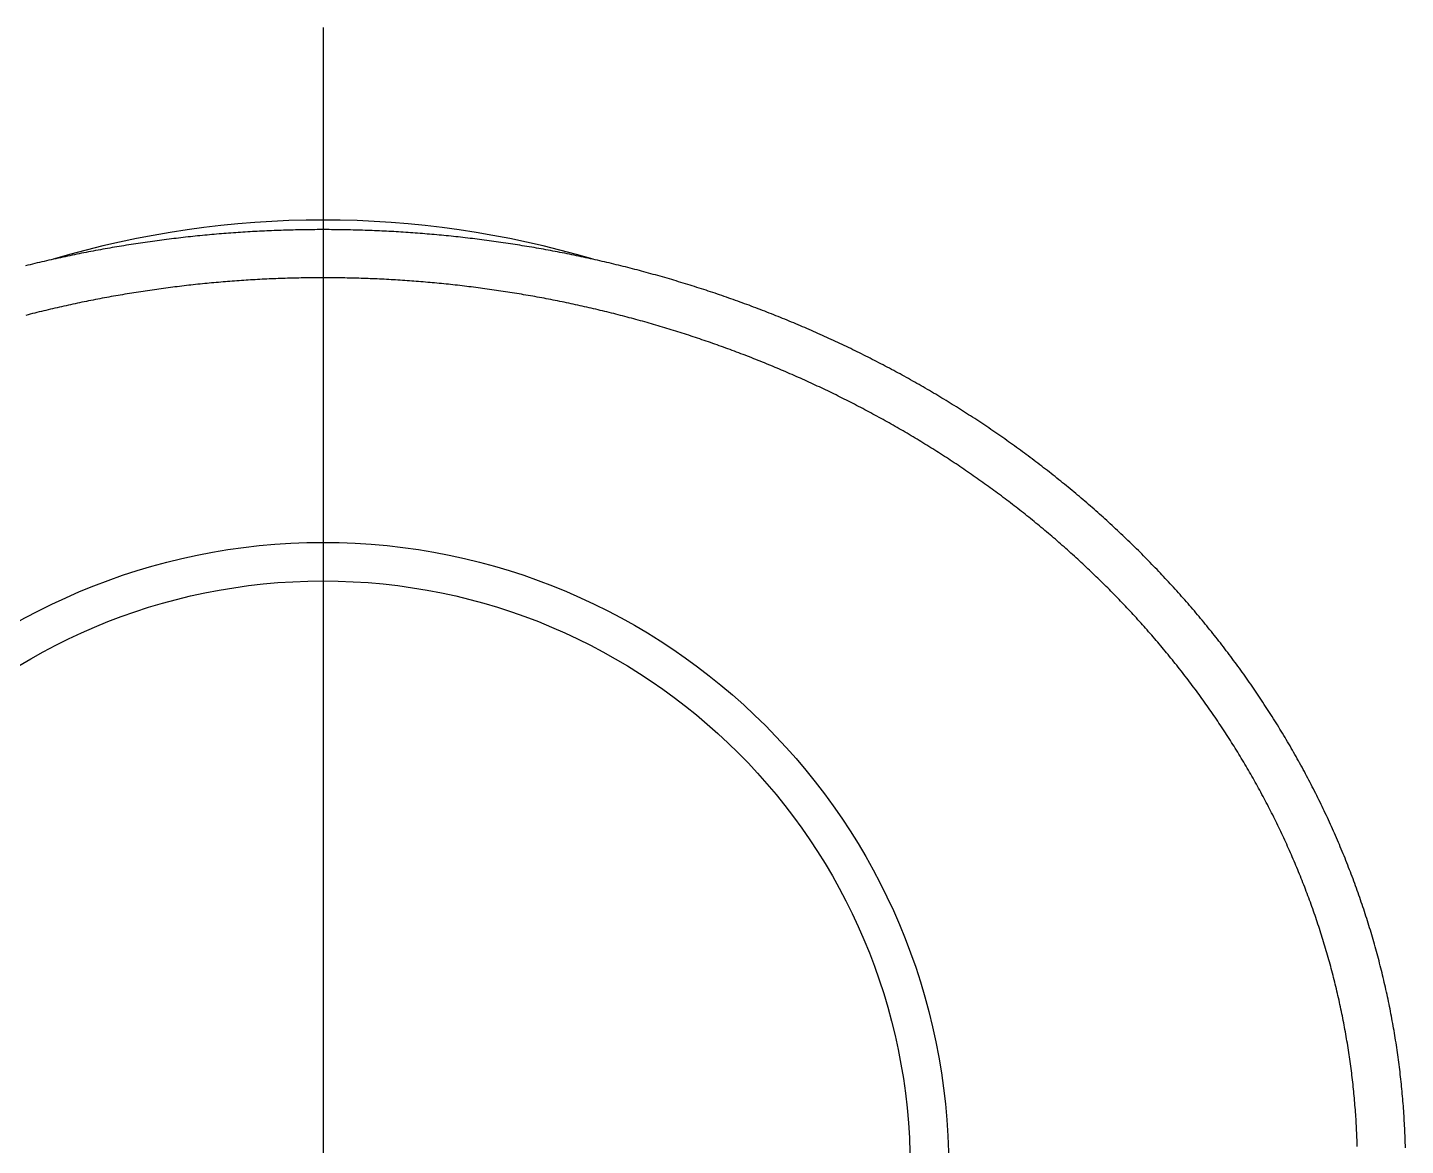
# Model space of a CAD drawing. Extents: x -12.1 to 86.4, y -18.9 to 42.8.
# Drawn here: x 70.1 to 84.42, y 31.18 to 42.8 of the extents above; entities that cross this region are included whole.
import ezdxf

# ---------------------------------------------------------------- set-up
doc = ezdxf.new("R2010")
doc.units = 0
doc.linetypes.add('CENTER', pattern=[50.8, 31.75, -6.35, 6.35, -6.35])
doc.layers.get('0').update_dxf_attribs({"linetype": 'CONTINUOUS'})
doc.layers.add('CENTER', color=1, linetype='CENTER')

msp = doc.modelspace()

# ---------------------------------------------------------------- linework, layer by layer
at = {"color": 7}
for points in [[(84.4207, 31.1602, 0), (84.42, 31.1856, 0), (84.4193, 31.2111, 0), (84.4184, 31.2366, 0), (84.4175, 31.262, 0), (84.4166, 31.2875, 0), (84.4155, 31.3129, 0), (84.4144, 31.3384, 0), (84.4132, 31.3638, 0), (84.4119, 31.3893, 0), (84.4105, 31.4147, 0), (84.4091, 31.4402, 0), (84.4076, 31.4656, 0), (84.406, 31.491, 0), (84.4043, 31.5164, 0), (84.4025, 31.5419, 0), (84.4007, 31.5673, 0), (84.3988, 31.5927, 0), (84.3969, 31.6181, 0), (84.3948, 31.6435, 0), (84.3927, 31.6689, 0), (84.3905, 31.6943, 0), (84.3882, 31.7197, 0), (84.3858, 31.7451, 0), (84.3834, 31.7704, 0), (84.3809, 31.7958, 0), (84.3783, 31.8212, 0), (84.3756, 31.8465, 0), (84.3729, 31.8719, 0), (84.3701, 31.8972, 0), (84.3672, 31.9225, 0), (84.3642, 31.9479, 0), (84.3612, 31.9732, 0), (84.3581, 31.9985, 0), (84.3549, 32.0238, 0), (84.3516, 32.0491, 0), (84.3483, 32.0744, 0), (84.3448, 32.0997, 0), (84.3413, 32.1249, 0), (84.3378, 32.1502, 0), (84.3341, 32.1754, 0), (84.3304, 32.2007, 0), (84.3266, 32.2259, 0), (84.3227, 32.2511, 0), (84.3187, 32.2764, 0), (84.3147, 32.3016, 0), (84.3106, 32.3268, 0), (84.3064, 32.3519, 0), (84.3022, 32.3771, 0), (84.2978, 32.4023, 0), (84.2934, 32.4274, 0), (84.2889, 32.4525, 0), (84.2844, 32.4777, 0), (84.2797, 32.5028, 0), (84.275, 32.5279, 0), (84.2702, 32.553, 0), (84.2654, 32.578, 0), (84.2604, 32.6031, 0), (84.2554, 32.6281, 0), (84.2503, 32.6532, 0), (84.2452, 32.6782, 0), (84.2399, 32.7032, 0), (84.2346, 32.7282, 0), (84.2292, 32.7531, 0), (84.2238, 32.7781, 0), (84.2182, 32.803, 0), (84.2126, 32.828, 0), (84.2069, 32.8529, 0), (84.2012, 32.8778, 0), (84.1954, 32.9026, 0), (84.1895, 32.9275, 0), (84.1835, 32.9524, 0), (84.1774, 32.9772, 0), (84.1713, 33.002, 0), (84.1651, 33.0268, 0), (84.1588, 33.0516, 0), (84.1525, 33.0763, 0), (84.1461, 33.1011, 0), (84.1396, 33.1258, 0), (84.133, 33.1505, 0), (84.1264, 33.1752, 0), (84.1197, 33.1998, 0), (84.1129, 33.2245, 0), (84.106, 33.2491, 0), (84.0991, 33.2737, 0), (84.0921, 33.2983, 0), (84.085, 33.3229, 0), (84.0779, 33.3474, 0), (84.0707, 33.372, 0), (84.0634, 33.3965, 0), (84.056, 33.4209, 0), (84.0486, 33.4454, 0), (84.0411, 33.4698, 0), (84.0335, 33.4943, 0), (84.0259, 33.5187, 0), (84.0181, 33.543, 0), (84.0104, 33.5674, 0), (84.0025, 33.5917, 0), (83.9946, 33.616, 0), (83.9866, 33.6403, 0), (83.9785, 33.6646, 0), (83.9703, 33.6888, 0), (83.9621, 33.713, 0), (83.9538, 33.7372, 0), (83.9455, 33.7614, 0), (83.9371, 33.7855, 0), (83.9286, 33.8096, 0), (83.92, 33.8337, 0), (83.9114, 33.8578, 0), (83.9027, 33.8818, 0), (83.8939, 33.9058, 0), (83.885, 33.9298, 0), (83.8761, 33.9538, 0), (83.8671, 33.9777, 0), (83.8581, 34.0016, 0), (83.849, 34.0255, 0), (83.8398, 34.0493, 0), (83.8305, 34.0732, 0), (83.8212, 34.097, 0), (83.8118, 34.1207, 0), (83.8023, 34.1445, 0), (83.7928, 34.1682, 0), (83.7832, 34.1919, 0), (83.7735, 34.2155, 0), (83.7638, 34.2392, 0), (83.754, 34.2628, 0), (83.7441, 34.2863, 0), (83.7342, 34.3099, 0), (83.7242, 34.3334, 0), (83.7141, 34.3568, 0), (83.704, 34.3803, 0), (83.6938, 34.4037, 0), (83.6835, 34.4271, 0), (83.6732, 34.4505, 0), (83.6628, 34.4738, 0), (83.6524, 34.4971, 0), (83.6418, 34.5204, 0), (83.6312, 34.5436, 0), (83.6206, 34.5668, 0), (83.6099, 34.59, 0), (83.5991, 34.6131, 0), (83.5882, 34.6362, 0), (83.5773, 34.6593, 0), (83.5664, 34.6823, 0), (83.5553, 34.7053, 0), (83.5442, 34.7283, 0), (83.533, 34.7513, 0), (83.5218, 34.7742, 0), (83.5105, 34.797, 0), (83.4992, 34.8199, 0), (83.4878, 34.8427, 0), (83.4763, 34.8655, 0), (83.4647, 34.8882, 0), (83.4531, 34.9109, 0), (83.4415, 34.9336, 0), (83.4297, 34.9562, 0), (83.4179, 34.9788, 0), (83.4061, 35.0014, 0), (83.3942, 35.0239, 0), (83.3822, 35.0464, 0), (83.3702, 35.0689, 0), (83.3581, 35.0913, 0), (83.3459, 35.1137, 0), (83.3337, 35.136, 0), (83.3214, 35.1583, 0), (83.3091, 35.1806, 0), (83.2967, 35.2029, 0), (83.2842, 35.2251, 0), (83.2717, 35.2472, 0), (83.2591, 35.2693, 0), (83.2465, 35.2914, 0), (83.2338, 35.3135, 0), (83.2211, 35.3355, 0), (83.2083, 35.3575, 0), (83.1954, 35.3794, 0), (83.1825, 35.4013, 0), (83.1695, 35.4231, 0), (83.1565, 35.4449, 0), (83.1434, 35.4667, 0), (83.1302, 35.4885, 0), (83.117, 35.5102, 0), (83.1037, 35.5318, 0), (83.0904, 35.5534, 0), (83.077, 35.575, 0), (83.0636, 35.5965, 0), (83.0501, 35.618, 0), (83.0366, 35.6395, 0), (83.023, 35.6609, 0), (83.0093, 35.6823, 0), (82.9956, 35.7036, 0), (82.9818, 35.7249, 0), (82.968, 35.7462, 0), (82.9542, 35.7674, 0), (82.9402, 35.7886, 0), (82.9262, 35.8097, 0), (82.9122, 35.8308, 0), (82.8981, 35.8519, 0), (82.884, 35.8729, 0), (82.8698, 35.8939, 0), (82.8555, 35.9148, 0), (82.8412, 35.9357, 0), (82.8268, 35.9566, 0), (82.8124, 35.9774, 0), (82.798, 35.9982, 0), (82.7834, 36.0189, 0), (82.7689, 36.0396, 0), (82.7543, 36.0603, 0), (82.7396, 36.0809, 0), (82.7249, 36.1014, 0), (82.7101, 36.122, 0), (82.6952, 36.1424, 0), (82.6804, 36.1629, 0), (82.6654, 36.1833, 0), (82.6504, 36.2037, 0), (82.6354, 36.224, 0), (82.6203, 36.2443, 0), (82.6052, 36.2645, 0), (82.59, 36.2847, 0), (82.5747, 36.3048, 0), (82.5594, 36.3249, 0), (82.5441, 36.345, 0), (82.5287, 36.365, 0), (82.5133, 36.385, 0), (82.4978, 36.405, 0), (82.4822, 36.4249, 0), (82.4667, 36.4447, 0), (82.451, 36.4645, 0), (82.4353, 36.4843, 0), (82.4196, 36.504, 0), (82.4038, 36.5237, 0), (82.388, 36.5434, 0), (82.3721, 36.563, 0), (82.3562, 36.5825, 0), (82.3402, 36.602, 0), (82.3242, 36.6215, 0), (82.3081, 36.6409, 0), (82.292, 36.6603, 0), (82.2758, 36.6797, 0), (82.2596, 36.699, 0), (82.2433, 36.7182, 0), (82.227, 36.7375, 0), (82.2106, 36.7566, 0), (82.1942, 36.7758, 0), (82.1778, 36.7949, 0), (82.1613, 36.8139, 0), (82.1447, 36.8329, 0), (82.1281, 36.8519, 0), (82.1115, 36.8708, 0), (82.0948, 36.8897, 0), (82.078, 36.9085, 0), (82.0613, 36.9273, 0), (82.0444, 36.946, 0), (82.0276, 36.9648, 0), (82.0106, 36.9834, 0), (81.9937, 37.002, 0), (81.9767, 37.0206, 0), (81.9596, 37.0391, 0), (81.9425, 37.0576, 0), (81.9254, 37.0761, 0), (81.9082, 37.0945, 0), (81.8909, 37.1128, 0), (81.8736, 37.1312, 0), (81.8563, 37.1494, 0), (81.839, 37.1677, 0), (81.8215, 37.1858, 0), (81.8041, 37.204, 0), (81.7866, 37.2221, 0), (81.769, 37.2401, 0), (81.7514, 37.2581, 0), (81.7338, 37.2761, 0), (81.7161, 37.294, 0), (81.6984, 37.3119, 0), (81.6806, 37.3297, 0), (81.6628, 37.3475, 0), (81.645, 37.3653, 0), (81.6271, 37.383, 0), (81.6092, 37.4006, 0), (81.5912, 37.4183, 0), (81.5732, 37.4358, 0), (81.5551, 37.4534, 0), (81.537, 37.4708, 0), (81.5189, 37.4883, 0), (81.5007, 37.5057, 0), (81.4824, 37.523, 0), (81.4642, 37.5403, 0), (81.4459, 37.5576, 0), (81.4275, 37.5748, 0), (81.4091, 37.592, 0), (81.3907, 37.6091, 0), (81.3722, 37.6262, 0), (81.3537, 37.6432, 0), (81.3351, 37.6602, 0), (81.3165, 37.6772, 0), (81.2979, 37.6941, 0), (81.2792, 37.7109, 0), (81.2605, 37.7278, 0), (81.2417, 37.7445, 0), (81.2229, 37.7613, 0), (81.2041, 37.7779, 0), (81.1852, 37.7946, 0), (81.1663, 37.8112, 0), (81.1474, 37.8277, 0), (81.1284, 37.8442, 0), (81.1093, 37.8607, 0), (81.0903, 37.8771, 0), (81.0712, 37.8934, 0), (81.052, 37.9098, 0), (81.0328, 37.926, 0), (81.0136, 37.9423, 0), (80.9943, 37.9584, 0), (80.975, 37.9746, 0), (80.9557, 37.9907, 0), (80.9363, 38.0067, 0), (80.9169, 38.0227, 0), (80.8975, 38.0387, 0), (80.878, 38.0546, 0), (80.8585, 38.0704, 0), (80.8389, 38.0863, 0), (80.8193, 38.102, 0), (80.7997, 38.1178, 0), (80.78, 38.1334, 0), (80.7603, 38.1491, 0), (80.7406, 38.1647, 0), (80.7208, 38.1802, 0), (80.701, 38.1957, 0), (80.6811, 38.2112, 0), (80.6612, 38.2266, 0), (80.6413, 38.2419, 0), (80.6214, 38.2572, 0), (80.6014, 38.2725, 0), (80.5813, 38.2877, 0), (80.5613, 38.3029, 0), (80.5412, 38.318, 0), (80.5211, 38.3331, 0), (80.5009, 38.3481, 0), (80.4807, 38.3631, 0), (80.4605, 38.3781, 0), (80.4402, 38.393, 0), (80.4199, 38.4078, 0), (80.3996, 38.4226, 0), (80.3792, 38.4374, 0), (80.3588, 38.4521, 0), (80.3384, 38.4667, 0), (80.318, 38.4813, 0), (80.2975, 38.4959, 0), (80.2769, 38.5104, 0), (80.2564, 38.5249, 0), (80.2358, 38.5393, 0), (80.2152, 38.5537, 0), (80.1945, 38.5681, 0), (80.1738, 38.5823, 0), (80.1531, 38.5966, 0), (80.1324, 38.6108, 0), (80.1116, 38.6249, 0), (80.0908, 38.639, 0), (80.0699, 38.6531, 0), (80.0491, 38.6671, 0), (80.0282, 38.681, 0), (80.0072, 38.6949, 0), (79.9863, 38.7088, 0), (79.9653, 38.7226, 0), (79.9442, 38.7364, 0), (79.9232, 38.7501, 0), (79.9021, 38.7638, 0), (79.881, 38.7774, 0), (79.8598, 38.791, 0), (79.8387, 38.8045, 0), (79.8175, 38.818, 0), (79.7962, 38.8314, 0), (79.775, 38.8448, 0), (79.7537, 38.8581, 0), (79.7324, 38.8714, 0), (79.711, 38.8847, 0), (79.6897, 38.8979, 0), (79.6683, 38.911, 0), (79.6468, 38.9241, 0), (79.6254, 38.9371, 0), (79.6039, 38.9501, 0), (79.5824, 38.9631, 0), (79.5608, 38.976, 0), (79.5393, 38.9889, 0), (79.5177, 39.0017, 0), (79.4961, 39.0144, 0), (79.4744, 39.0271, 0), (79.4528, 39.0398, 0), (79.4311, 39.0524, 0), (79.4094, 39.065, 0), (79.3876, 39.0775, 0), (79.3658, 39.09, 0), (79.344, 39.1024, 0), (79.3222, 39.1148, 0), (79.3004, 39.1271, 0), (79.2785, 39.1394, 0), (79.2566, 39.1516, 0), (79.2347, 39.1638, 0), (79.2127, 39.1759, 0), (79.1908, 39.188, 0), (79.1688, 39.2001, 0), (79.1467, 39.212, 0), (79.1247, 39.224, 0), (79.1026, 39.2359, 0), (79.0805, 39.2477, 0), (79.0584, 39.2595, 0), (79.0363, 39.2713, 0), (79.0141, 39.283, 0), (78.9919, 39.2946, 0), (78.9697, 39.3062, 0), (78.9475, 39.3178, 0), (78.9252, 39.3293, 0), (78.9029, 39.3407, 0), (78.8806, 39.3521, 0), (78.8583, 39.3635, 0), (78.836, 39.3748, 0), (78.8136, 39.3861, 0), (78.7912, 39.3973, 0), (78.7688, 39.4085, 0), (78.7463, 39.4196, 0), (78.7239, 39.4307, 0), (78.7014, 39.4417, 0), (78.6789, 39.4526, 0), (78.6564, 39.4636, 0), (78.6339, 39.4744, 0), (78.6113, 39.4853, 0), (78.5887, 39.4961, 0), (78.5661, 39.5068, 0), (78.5435, 39.5175, 0), (78.5208, 39.5281, 0), (78.4982, 39.5387, 0), (78.4755, 39.5492, 0), (78.4528, 39.5597, 0), (78.43, 39.5701, 0), (78.4073, 39.5805, 0), (78.3845, 39.5909, 0), (78.3618, 39.6012, 0), (78.3389, 39.6114, 0), (78.3161, 39.6216, 0), (78.2933, 39.6318, 0), (78.2704, 39.6419, 0), (78.2475, 39.6519, 0), (78.2246, 39.6619, 0), (78.2017, 39.6719, 0), (78.1788, 39.6818, 0), (78.1558, 39.6916, 0), (78.1329, 39.7014, 0), (78.1099, 39.7112, 0), (78.0869, 39.7209, 0), (78.0638, 39.7305, 0), (78.0408, 39.7402, 0), (78.0177, 39.7497, 0), (77.9947, 39.7592, 0), (77.9716, 39.7687, 0), (77.9484, 39.7781, 0), (77.9253, 39.7875, 0), (77.9021, 39.7968, 0), (77.879, 39.8061, 0), (77.8558, 39.8153, 0), (77.8326, 39.8245, 0), (77.8093, 39.8336, 0), (77.7861, 39.8427, 0), (77.7628, 39.8518, 0), (77.7396, 39.8608, 0), (77.7163, 39.8697, 0), (77.693, 39.8786, 0), (77.6696, 39.8874, 0), (77.6463, 39.8962, 0), (77.6229, 39.905, 0), (77.5996, 39.9137, 0), (77.5762, 39.9223, 0), (77.5528, 39.9309, 0), (77.5293, 39.9395, 0), (77.5059, 39.948, 0), (77.4824, 39.9564, 0), (77.4589, 39.9648, 0), (77.4355, 39.9732, 0), (77.412, 39.9815, 0), (77.3884, 39.9898, 0), (77.3649, 39.998, 0), (77.3413, 40.0062, 0), (77.3178, 40.0143, 0), (77.2942, 40.0224, 0), (77.2706, 40.0304, 0), (77.247, 40.0384, 0), (77.2233, 40.0463, 0), (77.1997, 40.0542, 0), (77.176, 40.062, 0), (77.1523, 40.0698, 0), (77.1287, 40.0775, 0), (77.105, 40.0852, 0), (77.0812, 40.0929, 0), (77.0575, 40.1005, 0), (77.0337, 40.108, 0), (77.01, 40.1155, 0), (76.9862, 40.1229, 0), (76.9624, 40.1303, 0), (76.9386, 40.1377, 0), (76.9148, 40.145, 0), (76.891, 40.1523, 0), (76.8671, 40.1595, 0), (76.8432, 40.1666, 0), (76.8194, 40.1737, 0), (76.7955, 40.1808, 0), (76.7716, 40.1878, 0), (76.7477, 40.1948, 0), (76.7237, 40.2017, 0), (76.6998, 40.2086, 0), (76.6758, 40.2154, 0), (76.6519, 40.2222, 0), (76.6279, 40.2289, 0), (76.6039, 40.2356, 0), (76.5799, 40.2423, 0), (76.5559, 40.2488, 0), (76.5318, 40.2554, 0), (76.5078, 40.2619, 0), (76.4837, 40.2683, 0), (76.4597, 40.2747, 0), (76.4356, 40.2811, 0), (76.4115, 40.2874, 0), (76.3874, 40.2936, 0), (76.3633, 40.2998, 0), (76.3392, 40.306, 0), (76.315, 40.3121, 0), (76.2909, 40.3182, 0), (76.2667, 40.3242, 0), (76.2425, 40.3301, 0), (76.2183, 40.3361, 0), (76.1941, 40.3419, 0), (76.1699, 40.3478, 0), (76.1457, 40.3535, 0), (76.1215, 40.3593, 0), (76.0973, 40.3649, 0), (76.073, 40.3706, 0), (76.0487, 40.3762, 0), (76.0245, 40.3817, 0), (76.0002, 40.3872, 0), (75.9759, 40.3926, 0), (75.9516, 40.398, 0), (75.9273, 40.4034, 0), (75.9029, 40.4087, 0), (75.8786, 40.4139, 0), (75.8543, 40.4191, 0), (75.8299, 40.4243, 0), (75.8055, 40.4294, 0), (75.7812, 40.4344, 0), (75.7568, 40.4394, 0), (75.7324, 40.4444, 0), (75.708, 40.4493, 0), (75.6836, 40.4542, 0), (75.6592, 40.459, 0), (75.6347, 40.4638, 0), (75.6103, 40.4685, 0), (75.5858, 40.4732, 0), (75.5614, 40.4778, 0), (75.5369, 40.4824, 0), (75.5124, 40.4869, 0), (75.4879, 40.4914, 0), (75.4635, 40.4958, 0), (75.439, 40.5002, 0), (75.4144, 40.5046, 0), (75.3899, 40.5089, 0), (75.3654, 40.5131, 0), (75.3409, 40.5173, 0), (75.3163, 40.5215, 0), (75.2918, 40.5256, 0), (75.2672, 40.5296, 0), (75.2427, 40.5336, 0), (75.2181, 40.5376, 0), (75.1935, 40.5415, 0), (75.1689, 40.5454, 0), (75.1443, 40.5492, 0), (75.1197, 40.553, 0), (75.0951, 40.5567, 0), (75.0705, 40.5604, 0), (75.0459, 40.564, 0), (75.0212, 40.5676, 0), (74.9966, 40.5711, 0), (74.972, 40.5746, 0), (74.9473, 40.578, 0), (74.9226, 40.5814, 0), (74.898, 40.5847, 0), (74.8733, 40.588, 0), (74.8486, 40.5913, 0), (74.8239, 40.5945, 0), (74.7993, 40.5976, 0), (74.7746, 40.6007, 0), (74.7499, 40.6038, 0), (74.7252, 40.6068, 0), (74.7004, 40.6098, 0), (74.6757, 40.6127, 0), (74.651, 40.6155, 0), (74.6263, 40.6183, 0), (74.6015, 40.6211, 0), (74.5768, 40.6238, 0), (74.5521, 40.6265, 0), (74.5273, 40.6291, 0), (74.5025, 40.6317, 0), (74.4778, 40.6342, 0), (74.453, 40.6367, 0), (74.4283, 40.6391, 0), (74.4035, 40.6415, 0), (74.3787, 40.6439, 0), (74.3539, 40.6462, 0), (74.3291, 40.6484, 0), (74.3043, 40.6506, 0), (74.2795, 40.6527, 0), (74.2547, 40.6548, 0), (74.2299, 40.6569, 0), (74.2051, 40.6589, 0), (74.1803, 40.6609, 0), (74.1555, 40.6628, 0), (74.1307, 40.6646, 0), (74.1059, 40.6664, 0), (74.081, 40.6682, 0), (74.0562, 40.6699, 0), (74.0314, 40.6716, 0), (74.0065, 40.6732, 0), (73.9817, 40.6748, 0), (73.9569, 40.6763, 0), (73.932, 40.6778, 0), (73.9072, 40.6792, 0), (73.8823, 40.6806, 0), (73.8575, 40.682, 0), (73.8326, 40.6832, 0), (73.8077, 40.6845, 0), (73.7829, 40.6857, 0), (73.758, 40.6868, 0), (73.7332, 40.6879, 0), (73.7083, 40.689, 0), (73.6834, 40.69, 0), (73.6585, 40.6909, 0), (73.6337, 40.6918, 0), (73.6088, 40.6927, 0), (73.5839, 40.6935, 0), (73.559, 40.6943, 0), (73.5342, 40.695, 0), (73.5093, 40.6957, 0), (73.4844, 40.6963, 0), (73.4595, 40.6968, 0), (73.4346, 40.6974, 0), (73.4098, 40.6978, 0), (73.3849, 40.6983, 0), (73.36, 40.6987, 0), (73.3351, 40.699, 0), (73.3102, 40.6993, 0), (73.2853, 40.6995, 0), (73.2604, 40.6997, 0), (73.2355, 40.6999, 0), (73.2107, 40.6999, 0), (73.1858, 40.7, 0), (73.1609, 40.7, 0), (73.136, 40.6999, 0), (73.1111, 40.6999, 0), (73.0862, 40.6997, 0), (73.0613, 40.6995, 0), (73.0364, 40.6993, 0), (73.0115, 40.699, 0), (72.9867, 40.6987, 0), (72.9618, 40.6983, 0), (72.9369, 40.6978, 0), (72.912, 40.6974, 0), (72.8871, 40.6968, 0), (72.8622, 40.6963, 0), (72.8374, 40.6957, 0), (72.8125, 40.695, 0), (72.7876, 40.6943, 0), (72.7627, 40.6935, 0), (72.7378, 40.6927, 0), (72.713, 40.6918, 0), (72.6881, 40.6909, 0), (72.6632, 40.69, 0), (72.6384, 40.689, 0), (72.6135, 40.6879, 0), (72.5886, 40.6868, 0), (72.5638, 40.6857, 0), (72.5389, 40.6845, 0), (72.514, 40.6832, 0), (72.4892, 40.682, 0), (72.4643, 40.6806, 0), (72.4395, 40.6792, 0), (72.4146, 40.6778, 0), (72.3898, 40.6763, 0), (72.365, 40.6748, 0), (72.3401, 40.6732, 0), (72.3153, 40.6716, 0), (72.2904, 40.6699, 0), (72.2656, 40.6682, 0), (72.2408, 40.6664, 0), (72.216, 40.6646, 0), (72.1911, 40.6628, 0), (72.1663, 40.6609, 0), (72.1415, 40.6589, 0), (72.1167, 40.6569, 0), (72.0919, 40.6549, 0), (72.0671, 40.6528, 0), (72.0423, 40.6506, 0), (72.0175, 40.6484, 0), (71.9927, 40.6462, 0), (71.9679, 40.6439, 0), (71.9432, 40.6415, 0), (71.9184, 40.6392, 0), (71.8936, 40.6367, 0), (71.8689, 40.6342, 0), (71.8441, 40.6317, 0), (71.8193, 40.6291, 0), (71.7946, 40.6265, 0), (71.7698, 40.6238, 0), (71.7451, 40.6211, 0), (71.7204, 40.6183, 0), (71.6956, 40.6155, 0), (71.6709, 40.6127, 0), (71.6462, 40.6098, 0), (71.6215, 40.6068, 0), (71.5968, 40.6038, 0), (71.5721, 40.6007, 0), (71.5474, 40.5976, 0), (71.5227, 40.5945, 0), (71.498, 40.5913, 0), (71.4733, 40.588, 0), (71.4487, 40.5847, 0), (71.424, 40.5814, 0), (71.3993, 40.578, 0), (71.3747, 40.5746, 0), (71.3501, 40.5711, 0), (71.3254, 40.5676, 0), (71.3008, 40.564, 0), (71.2762, 40.5604, 0), (71.2515, 40.5567, 0), (71.2269, 40.553, 0), (71.2023, 40.5492, 0), (71.1777, 40.5454, 0), (71.1531, 40.5415, 0), (71.1286, 40.5376, 0), (71.104, 40.5336, 0), (71.0794, 40.5296, 0), (71.0549, 40.5256, 0), (71.0303, 40.5215, 0), (71.0058, 40.5173, 0), (70.9812, 40.5131, 0), (70.9567, 40.5089, 0), (70.9322, 40.5046, 0), (70.9077, 40.5002, 0), (70.8832, 40.4958, 0), (70.8587, 40.4914, 0), (70.8342, 40.4869, 0), (70.8097, 40.4824, 0), (70.7853, 40.4778, 0), (70.7608, 40.4732, 0), (70.7364, 40.4685, 0), (70.7119, 40.4638, 0), (70.6875, 40.459, 0), (70.6631, 40.4542, 0), (70.6387, 40.4493, 0), (70.6143, 40.4444, 0), (70.5899, 40.4394, 0), (70.5655, 40.4344, 0), (70.5411, 40.4294, 0), (70.5167, 40.4243, 0), (70.4924, 40.4191, 0), (70.468, 40.4139, 0), (70.4437, 40.4087, 0), (70.4194, 40.4034, 0), (70.3951, 40.398, 0), (70.3708, 40.3926, 0), (70.3465, 40.3872, 0), (70.3222, 40.3817, 0), (70.2979, 40.3762, 0), (70.2736, 40.3706, 0), (70.2494, 40.3649, 0), (70.2252, 40.3593, 0), (70.2009, 40.3535, 0), (70.1767, 40.3478, 0), (70.1525, 40.3419, 0), (70.1283, 40.3361, 0), (70.1041, 40.3301, 0), (70.0799, 40.3242, 0)], [(83.9202, 31.1717, 0), (83.9195, 31.1956, 0), (83.9187, 31.2196, 0), (83.9179, 31.2436, 0), (83.917, 31.2675, 0), (83.916, 31.2915, 0), (83.9149, 31.3154, 0), (83.9138, 31.3393, 0), (83.9126, 31.3633, 0), (83.9113, 31.3872, 0), (83.9099, 31.4112, 0), (83.9085, 31.4351, 0), (83.907, 31.459, 0), (83.9054, 31.4829, 0), (83.9038, 31.5069, 0), (83.9021, 31.5308, 0), (83.9003, 31.5547, 0), (83.8984, 31.5786, 0), (83.8965, 31.6025, 0), (83.8945, 31.6264, 0), (83.8924, 31.6503, 0), (83.8903, 31.6742, 0), (83.8881, 31.6981, 0), (83.8858, 31.722, 0), (83.8834, 31.7458, 0), (83.881, 31.7697, 0), (83.8785, 31.7936, 0), (83.8759, 31.8174, 0), (83.8732, 31.8413, 0), (83.8705, 31.8651, 0), (83.8677, 31.8889, 0), (83.8649, 31.9128, 0), (83.8619, 31.9366, 0), (83.8589, 31.9604, 0), (83.8558, 31.9842, 0), (83.8527, 32.008, 0), (83.8495, 32.0318, 0), (83.8462, 32.0556, 0), (83.8428, 32.0794, 0), (83.8394, 32.1031, 0), (83.8359, 32.1269, 0), (83.8323, 32.1506, 0), (83.8286, 32.1744, 0), (83.8249, 32.1981, 0), (83.8211, 32.2218, 0), (83.8172, 32.2456, 0), (83.8133, 32.2693, 0), (83.8093, 32.293, 0), (83.8052, 32.3166, 0), (83.8011, 32.3403, 0), (83.7968, 32.364, 0), (83.7925, 32.3876, 0), (83.7882, 32.4113, 0), (83.7837, 32.4349, 0), (83.7792, 32.4585, 0), (83.7746, 32.4821, 0), (83.77, 32.5057, 0), (83.7653, 32.5293, 0), (83.7605, 32.5529, 0), (83.7556, 32.5764, 0), (83.7507, 32.6, 0), (83.7457, 32.6235, 0), (83.7406, 32.647, 0), (83.7355, 32.6705, 0), (83.7303, 32.694, 0), (83.725, 32.7175, 0), (83.7196, 32.741, 0), (83.7142, 32.7644, 0), (83.7087, 32.7879, 0), (83.7032, 32.8113, 0), (83.6975, 32.8347, 0), (83.6918, 32.8581, 0), (83.686, 32.8815, 0), (83.6802, 32.9048, 0), (83.6743, 32.9282, 0), (83.6683, 32.9515, 0), (83.6623, 32.9748, 0), (83.6562, 32.9981, 0), (83.65, 33.0214, 0), (83.6437, 33.0446, 0), (83.6374, 33.0679, 0), (83.631, 33.0911, 0), (83.6245, 33.1143, 0), (83.618, 33.1375, 0), (83.6114, 33.1607, 0), (83.6048, 33.1838, 0), (83.598, 33.207, 0), (83.5912, 33.2301, 0), (83.5844, 33.2532, 0), (83.5774, 33.2763, 0), (83.5704, 33.2993, 0), (83.5633, 33.3224, 0), (83.5562, 33.3454, 0), (83.549, 33.3684, 0), (83.5417, 33.3914, 0), (83.5344, 33.4143, 0), (83.527, 33.4373, 0), (83.5195, 33.4602, 0), (83.5119, 33.4831, 0), (83.5043, 33.506, 0), (83.4966, 33.5288, 0), (83.4889, 33.5517, 0), (83.4811, 33.5745, 0), (83.4732, 33.5973, 0), (83.4652, 33.62, 0), (83.4572, 33.6428, 0), (83.4491, 33.6655, 0), (83.441, 33.6882, 0), (83.4328, 33.7109, 0), (83.4245, 33.7335, 0), (83.4162, 33.7562, 0), (83.4078, 33.7788, 0), (83.3993, 33.8013, 0), (83.3907, 33.8239, 0), (83.3821, 33.8464, 0), (83.3735, 33.8689, 0), (83.3647, 33.8914, 0), (83.3559, 33.9139, 0), (83.347, 33.9363, 0), (83.3381, 33.9587, 0), (83.3291, 33.9811, 0), (83.3201, 34.0035, 0), (83.3109, 34.0258, 0), (83.3017, 34.0481, 0), (83.2925, 34.0704, 0), (83.2832, 34.0926, 0), (83.2738, 34.1149, 0), (83.2644, 34.1371, 0), (83.2549, 34.1592, 0), (83.2453, 34.1814, 0), (83.2357, 34.2035, 0), (83.226, 34.2256, 0), (83.2162, 34.2476, 0), (83.2064, 34.2697, 0), (83.1965, 34.2917, 0), (83.1866, 34.3136, 0), (83.1766, 34.3356, 0), (83.1665, 34.3575, 0), (83.1564, 34.3794, 0), (83.1462, 34.4013, 0), (83.1359, 34.4231, 0), (83.1256, 34.4449, 0), (83.1153, 34.4667, 0), (83.1048, 34.4884, 0), (83.0943, 34.5101, 0), (83.0838, 34.5318, 0), (83.0732, 34.5534, 0), (83.0625, 34.5751, 0), (83.0518, 34.5967, 0), (83.041, 34.6182, 0), (83.0301, 34.6397, 0), (83.0192, 34.6612, 0), (83.0082, 34.6827, 0), (82.9972, 34.7041, 0), (82.9861, 34.7255, 0), (82.975, 34.7469, 0), (82.9638, 34.7682, 0), (82.9525, 34.7895, 0), (82.9412, 34.8108, 0), (82.9298, 34.8321, 0), (82.9184, 34.8533, 0), (82.9069, 34.8744, 0), (82.8953, 34.8956, 0), (82.8837, 34.9167, 0), (82.872, 34.9377, 0), (82.8603, 34.9588, 0), (82.8485, 34.9798, 0), (82.8367, 35.0008, 0), (82.8248, 35.0217, 0), (82.8128, 35.0426, 0), (82.8008, 35.0634, 0), (82.7888, 35.0843, 0), (82.7766, 35.1051, 0), (82.7645, 35.1258, 0), (82.7522, 35.1465, 0), (82.7399, 35.1672, 0), (82.7276, 35.1879, 0), (82.7152, 35.2085, 0), (82.7028, 35.2291, 0), (82.6903, 35.2496, 0), (82.6777, 35.2701, 0), (82.6651, 35.2906, 0), (82.6524, 35.311, 0), (82.6397, 35.3314, 0), (82.6269, 35.3518, 0), (82.6141, 35.3721, 0), (82.6012, 35.3924, 0), (82.5883, 35.4126, 0), (82.5753, 35.4328, 0), (82.5623, 35.453, 0), (82.5492, 35.4731, 0), (82.536, 35.4932, 0), (82.5228, 35.5133, 0), (82.5096, 35.5333, 0), (82.4963, 35.5533, 0), (82.4829, 35.5733, 0), (82.4695, 35.5932, 0), (82.4561, 35.6131, 0), (82.4426, 35.6329, 0), (82.429, 35.6527, 0), (82.4154, 35.6725, 0), (82.4017, 35.6922, 0), (82.388, 35.7119, 0), (82.3743, 35.7316, 0), (82.3604, 35.7512, 0), (82.3466, 35.7708, 0), (82.3327, 35.7903, 0), (82.3187, 35.8098, 0), (82.3047, 35.8293, 0), (82.2906, 35.8487, 0), (82.2765, 35.8681, 0), (82.2623, 35.8874, 0), (82.2481, 35.9067, 0), (82.2339, 35.926, 0), (82.2196, 35.9453, 0), (82.2052, 35.9644, 0), (82.1908, 35.9836, 0), (82.1763, 36.0027, 0), (82.1618, 36.0218, 0), (82.1473, 36.0408, 0), (82.1327, 36.0598, 0), (82.118, 36.0788, 0), (82.1033, 36.0977, 0), (82.0886, 36.1166, 0), (82.0738, 36.1355, 0), (82.0589, 36.1543, 0), (82.044, 36.173, 0), (82.0291, 36.1918, 0), (82.0141, 36.2104, 0), (81.9991, 36.2291, 0), (81.984, 36.2477, 0), (81.9689, 36.2663, 0), (81.9537, 36.2848, 0), (81.9385, 36.3033, 0), (81.9232, 36.3217, 0), (81.9079, 36.3402, 0), (81.8926, 36.3585, 0), (81.8772, 36.3769, 0), (81.8617, 36.3952, 0), (81.8462, 36.4134, 0), (81.8307, 36.4316, 0), (81.8151, 36.4498, 0), (81.7995, 36.4679, 0), (81.7838, 36.486, 0), (81.7681, 36.5041, 0), (81.7523, 36.5221, 0), (81.7365, 36.5401, 0), (81.7206, 36.558, 0), (81.7047, 36.5759, 0), (81.6888, 36.5938, 0), (81.6728, 36.6116, 0), (81.6567, 36.6294, 0), (81.6406, 36.6471, 0), (81.6245, 36.6648, 0), (81.6083, 36.6825, 0), (81.5921, 36.7001, 0), (81.5759, 36.7177, 0), (81.5596, 36.7352, 0), (81.5432, 36.7527, 0), (81.5268, 36.7702, 0), (81.5104, 36.7876, 0), (81.4939, 36.8049, 0), (81.4774, 36.8223, 0), (81.4608, 36.8396, 0), (81.4442, 36.8568, 0), (81.4276, 36.874, 0), (81.4109, 36.8912, 0), (81.3942, 36.9084, 0), (81.3774, 36.9254, 0), (81.3606, 36.9425, 0), (81.3437, 36.9595, 0), (81.3268, 36.9765, 0), (81.3099, 36.9934, 0), (81.2929, 37.0103, 0), (81.2759, 37.0271, 0), (81.2588, 37.0439, 0), (81.2417, 37.0607, 0), (81.2245, 37.0774, 0), (81.2073, 37.0941, 0), (81.1901, 37.1108, 0), (81.1728, 37.1274, 0), (81.1555, 37.1439, 0), (81.1382, 37.1604, 0), (81.1208, 37.1769, 0), (81.1033, 37.1934, 0), (81.0859, 37.2097, 0), (81.0683, 37.2261, 0), (81.0508, 37.2424, 0), (81.0332, 37.2587, 0), (81.0156, 37.2749, 0), (80.9979, 37.2911, 0), (80.9802, 37.3072, 0), (80.9624, 37.3233, 0), (80.9446, 37.3394, 0), (80.9268, 37.3554, 0), (80.9089, 37.3714, 0), (80.891, 37.3873, 0), (80.8731, 37.4032, 0), (80.8551, 37.4191, 0), (80.8371, 37.4349, 0), (80.819, 37.4506, 0), (80.8009, 37.4664, 0), (80.7828, 37.4821, 0), (80.7646, 37.4977, 0), (80.7464, 37.5133, 0), (80.7281, 37.5288, 0), (80.7098, 37.5444, 0), (80.6915, 37.5598, 0), (80.6731, 37.5753, 0), (80.6547, 37.5906, 0), (80.6363, 37.606, 0), (80.6178, 37.6213, 0), (80.5993, 37.6365, 0), (80.5808, 37.6517, 0), (80.5622, 37.6669, 0), (80.5436, 37.682, 0), (80.5249, 37.6971, 0), (80.5062, 37.7122, 0), (80.4875, 37.7272, 0), (80.4688, 37.7421, 0), (80.45, 37.757, 0), (80.4311, 37.7719, 0), (80.4123, 37.7867, 0), (80.3934, 37.8015, 0), (80.3744, 37.8163, 0), (80.3555, 37.831, 0), (80.3365, 37.8456, 0), (80.3174, 37.8602, 0), (80.2983, 37.8748, 0), (80.2792, 37.8893, 0), (80.2601, 37.9038, 0), (80.2409, 37.9182, 0), (80.2217, 37.9326, 0), (80.2025, 37.947, 0), (80.1832, 37.9613, 0), (80.1639, 37.9755, 0), (80.1445, 37.9898, 0), (80.1252, 38.0039, 0), (80.1058, 38.0181, 0), (80.0863, 38.0321, 0), (80.0668, 38.0462, 0), (80.0473, 38.0602, 0), (80.0278, 38.0741, 0), (80.0082, 38.0881, 0), (79.9886, 38.1019, 0), (79.969, 38.1157, 0), (79.9493, 38.1295, 0), (79.9296, 38.1433, 0), (79.9099, 38.1569, 0), (79.8902, 38.1706, 0), (79.8704, 38.1842, 0), (79.8506, 38.1978, 0), (79.8307, 38.2113, 0), (79.8108, 38.2247, 0), (79.7909, 38.2382, 0), (79.771, 38.2515, 0), (79.751, 38.2649, 0), (79.731, 38.2782, 0), (79.711, 38.2914, 0), (79.6909, 38.3046, 0), (79.6708, 38.3178, 0), (79.6507, 38.3309, 0), (79.6305, 38.3439, 0), (79.6104, 38.357, 0), (79.5902, 38.3699, 0), (79.5699, 38.3829, 0), (79.5497, 38.3957, 0), (79.5294, 38.4086, 0), (79.509, 38.4214, 0), (79.4887, 38.4341, 0), (79.4683, 38.4468, 0), (79.4479, 38.4595, 0), (79.4275, 38.4721, 0), (79.407, 38.4847, 0), (79.3865, 38.4972, 0), (79.366, 38.5097, 0), (79.3455, 38.5221, 0), (79.3249, 38.5345, 0), (79.3043, 38.5468, 0), (79.2837, 38.5591, 0), (79.263, 38.5714, 0), (79.2424, 38.5836, 0), (79.2217, 38.5957, 0), (79.2009, 38.6079, 0), (79.1802, 38.6199, 0), (79.1594, 38.632, 0), (79.1386, 38.6439, 0), (79.1178, 38.6559, 0), (79.0969, 38.6677, 0), (79.076, 38.6796, 0), (79.0551, 38.6914, 0), (79.0342, 38.7031, 0), (79.0133, 38.7148, 0), (78.9923, 38.7265, 0), (78.9713, 38.7381, 0), (78.9502, 38.7497, 0), (78.9292, 38.7612, 0), (78.9081, 38.7727, 0), (78.887, 38.7841, 0), (78.8659, 38.7955, 0), (78.8448, 38.8068, 0), (78.8236, 38.8181, 0), (78.8024, 38.8293, 0), (78.7812, 38.8405, 0), (78.7599, 38.8517, 0), (78.7387, 38.8628, 0), (78.7174, 38.8739, 0), (78.6961, 38.8849, 0), (78.6747, 38.8958, 0), (78.6534, 38.9068, 0), (78.632, 38.9176, 0), (78.6106, 38.9285, 0), (78.5892, 38.9393, 0), (78.5678, 38.95, 0), (78.5463, 38.9607, 0), (78.5248, 38.9713, 0), (78.5033, 38.9819, 0), (78.4818, 38.9925, 0), (78.4602, 39.003, 0), (78.4387, 39.0135, 0), (78.4171, 39.0239, 0), (78.3955, 39.0343, 0), (78.3738, 39.0446, 0), (78.3522, 39.0549, 0), (78.3305, 39.0651, 0), (78.3088, 39.0753, 0), (78.2871, 39.0854, 0), (78.2654, 39.0955, 0), (78.2436, 39.1056, 0), (78.2218, 39.1156, 0), (78.2, 39.1255, 0), (78.1782, 39.1354, 0), (78.1564, 39.1453, 0), (78.1345, 39.1551, 0), (78.1127, 39.1649, 0), (78.0908, 39.1746, 0), (78.0689, 39.1843, 0), (78.0469, 39.1939, 0), (78.025, 39.2035, 0), (78.003, 39.213, 0), (77.9811, 39.2225, 0), (77.9591, 39.232, 0), (77.937, 39.2414, 0), (77.915, 39.2507, 0), (77.893, 39.26, 0), (77.8709, 39.2693, 0), (77.8488, 39.2785, 0), (77.8267, 39.2877, 0), (77.8045, 39.2968, 0), (77.7824, 39.3059, 0), (77.7602, 39.3149, 0), (77.7381, 39.3239, 0), (77.7159, 39.3328, 0), (77.6936, 39.3417, 0), (77.6714, 39.3506, 0), (77.6491, 39.3594, 0), (77.6269, 39.3681, 0), (77.6046, 39.3768, 0), (77.5823, 39.3855, 0), (77.56, 39.3941, 0), (77.5376, 39.4027, 0), (77.5153, 39.4112, 0), (77.4929, 39.4197, 0), (77.4705, 39.4281, 0), (77.4481, 39.4365, 0), (77.4257, 39.4449, 0), (77.4032, 39.4532, 0), (77.3808, 39.4614, 0), (77.3583, 39.4696, 0), (77.3358, 39.4778, 0), (77.3133, 39.4859, 0), (77.2908, 39.494, 0), (77.2683, 39.502, 0), (77.2457, 39.51, 0), (77.2232, 39.5179, 0), (77.2006, 39.5258, 0), (77.178, 39.5336, 0), (77.1554, 39.5414, 0), (77.1327, 39.5491, 0), (77.1101, 39.5568, 0), (77.0874, 39.5645, 0), (77.0648, 39.5721, 0), (77.0421, 39.5797, 0), (77.0194, 39.5872, 0), (76.9966, 39.5947, 0), (76.9739, 39.6021, 0), (76.9512, 39.6095, 0), (76.9284, 39.6168, 0), (76.9056, 39.6241, 0), (76.8828, 39.6313, 0), (76.86, 39.6385, 0), (76.8372, 39.6457, 0), (76.8144, 39.6528, 0), (76.7915, 39.6598, 0), (76.7686, 39.6668, 0), (76.7458, 39.6738, 0), (76.7229, 39.6807, 0), (76.7, 39.6876, 0), (76.6771, 39.6944, 0), (76.6541, 39.7012, 0), (76.6312, 39.7079, 0), (76.6082, 39.7146, 0), (76.5853, 39.7213, 0), (76.5623, 39.7279, 0), (76.5393, 39.7344, 0), (76.5163, 39.7409, 0), (76.4932, 39.7474, 0), (76.4702, 39.7538, 0), (76.4472, 39.7602, 0), (76.4241, 39.7665, 0), (76.401, 39.7728, 0), (76.3779, 39.779, 0), (76.3548, 39.7852, 0), (76.3317, 39.7914, 0), (76.3086, 39.7975, 0), (76.2855, 39.8035, 0), (76.2623, 39.8095, 0), (76.2392, 39.8155, 0), (76.216, 39.8214, 0), (76.1928, 39.8273, 0), (76.1696, 39.8331, 0), (76.1464, 39.8389, 0), (76.1232, 39.8446, 0), (76.1, 39.8503, 0), (76.0767, 39.8559, 0), (76.0535, 39.8615, 0), (76.0302, 39.8671, 0), (76.0069, 39.8726, 0), (75.9837, 39.878, 0), (75.9604, 39.8834, 0), (75.9371, 39.8888, 0), (75.9138, 39.8941, 0), (75.8904, 39.8994, 0), (75.8671, 39.9046, 0), (75.8437, 39.9098, 0), (75.8204, 39.9149, 0), (75.797, 39.92, 0), (75.7736, 39.925, 0), (75.7503, 39.93, 0), (75.7269, 39.935, 0), (75.7035, 39.9399, 0), (75.68, 39.9448, 0), (75.6566, 39.9496, 0), (75.6332, 39.9543, 0), (75.6097, 39.9591, 0), (75.5863, 39.9637, 0), (75.5628, 39.9684, 0), (75.5393, 39.973, 0), (75.5159, 39.9775, 0), (75.4924, 39.982, 0), (75.4689, 39.9864, 0), (75.4454, 39.9908, 0), (75.4218, 39.9952, 0), (75.3983, 39.9995, 0), (75.3748, 40.0038, 0), (75.3512, 40.008, 0), (75.3277, 40.0122, 0), (75.3041, 40.0163, 0), (75.2806, 40.0204, 0), (75.257, 40.0244, 0), (75.2334, 40.0284, 0), (75.2098, 40.0323, 0), (75.1862, 40.0362, 0), (75.1626, 40.0401, 0), (75.139, 40.0439, 0), (75.1154, 40.0477, 0), (75.0917, 40.0514, 0), (75.0681, 40.055, 0), (75.0445, 40.0587, 0), (75.0208, 40.0622, 0), (74.9972, 40.0658, 0), (74.9735, 40.0693, 0), (74.9498, 40.0727, 0), (74.9261, 40.0761, 0), (74.9024, 40.0794, 0), (74.8788, 40.0827, 0), (74.8551, 40.086, 0), (74.8314, 40.0892, 0), (74.8076, 40.0924, 0), (74.7839, 40.0955, 0), (74.7602, 40.0986, 0), (74.7365, 40.1016, 0), (74.7127, 40.1046, 0), (74.689, 40.1075, 0), (74.6652, 40.1104, 0), (74.6415, 40.1132, 0), (74.6177, 40.116, 0), (74.594, 40.1188, 0), (74.5702, 40.1215, 0), (74.5464, 40.1242, 0), (74.5226, 40.1268, 0), (74.4988, 40.1293, 0), (74.4751, 40.1319, 0), (74.4513, 40.1343, 0), (74.4275, 40.1368, 0), (74.4037, 40.1392, 0), (74.3798, 40.1415, 0), (74.356, 40.1438, 0), (74.3322, 40.146, 0), (74.3084, 40.1482, 0), (74.2846, 40.1504, 0), (74.2607, 40.1525, 0), (74.2369, 40.1546, 0), (74.213, 40.1566, 0), (74.1892, 40.1586, 0), (74.1653, 40.1605, 0), (74.1415, 40.1624, 0), (74.1176, 40.1642, 0), (74.0938, 40.166, 0), (74.0699, 40.1677, 0), (74.046, 40.1694, 0), (74.0222, 40.1711, 0), (73.9983, 40.1727, 0), (73.9744, 40.1743, 0), (73.9505, 40.1758, 0), (73.9267, 40.1772, 0), (73.9028, 40.1787, 0), (73.8789, 40.18, 0), (73.855, 40.1814, 0), (73.8311, 40.1826, 0), (73.8072, 40.1839, 0), (73.7833, 40.1851, 0), (73.7594, 40.1862, 0), (73.7355, 40.1873, 0), (73.7116, 40.1884, 0), (73.6877, 40.1894, 0), (73.6638, 40.1904, 0), (73.6399, 40.1913, 0), (73.6159, 40.1921, 0), (73.592, 40.193, 0), (73.5681, 40.1938, 0), (73.5442, 40.1945, 0), (73.5203, 40.1952, 0), (73.4963, 40.1958, 0), (73.4724, 40.1964, 0), (73.4485, 40.197, 0), (73.4246, 40.1975, 0), (73.4006, 40.1979, 0), (73.3767, 40.1983, 0), (73.3528, 40.1987, 0), (73.3289, 40.199, 0), (73.3049, 40.1993, 0), (73.281, 40.1995, 0), (73.2571, 40.1997, 0), (73.2331, 40.1999, 0), (73.2092, 40.1999, 0), (73.1853, 40.2, 0), (73.1614, 40.2, 0), (73.1374, 40.1999, 0), (73.1135, 40.1999, 0), (73.0896, 40.1997, 0), (73.0656, 40.1995, 0), (73.0417, 40.1993, 0), (73.0178, 40.199, 0), (72.9939, 40.1987, 0), (72.9699, 40.1983, 0), (72.946, 40.1979, 0), (72.9221, 40.1975, 0), (72.8981, 40.197, 0), (72.8742, 40.1964, 0), (72.8503, 40.1958, 0), (72.8264, 40.1952, 0), (72.8025, 40.1945, 0), (72.7785, 40.1938, 0), (72.7546, 40.193, 0), (72.7307, 40.1921, 0), (72.7068, 40.1913, 0), (72.6829, 40.1904, 0), (72.659, 40.1894, 0), (72.6351, 40.1884, 0), (72.6112, 40.1873, 0), (72.5873, 40.1862, 0), (72.5633, 40.1851, 0), (72.5394, 40.1839, 0), (72.5156, 40.1827, 0), (72.4917, 40.1814, 0), (72.4678, 40.18, 0), (72.4439, 40.1787, 0), (72.42, 40.1772, 0), (72.3961, 40.1758, 0), (72.3722, 40.1743, 0), (72.3484, 40.1727, 0), (72.3245, 40.1711, 0), (72.3006, 40.1694, 0), (72.2767, 40.1677, 0), (72.2529, 40.166, 0), (72.229, 40.1642, 0), (72.2052, 40.1624, 0), (72.1813, 40.1605, 0), (72.1575, 40.1586, 0), (72.1336, 40.1566, 0), (72.1098, 40.1546, 0), (72.0859, 40.1525, 0), (72.0621, 40.1504, 0), (72.0383, 40.1482, 0), (72.0144, 40.146, 0), (71.9906, 40.1438, 0), (71.9668, 40.1415, 0), (71.943, 40.1392, 0), (71.9192, 40.1368, 0), (71.8954, 40.1343, 0), (71.8716, 40.1319, 0), (71.8478, 40.1293, 0), (71.824, 40.1268, 0), (71.8002, 40.1242, 0), (71.7765, 40.1215, 0), (71.7527, 40.1188, 0), (71.7289, 40.116, 0), (71.7052, 40.1132, 0), (71.6814, 40.1104, 0), (71.6577, 40.1075, 0), (71.6339, 40.1046, 0), (71.6102, 40.1016, 0), (71.5865, 40.0986, 0), (71.5627, 40.0955, 0), (71.539, 40.0924, 0), (71.5153, 40.0892, 0), (71.4916, 40.086, 0), (71.4679, 40.0827, 0), (71.4442, 40.0794, 0), (71.4205, 40.0761, 0), (71.3968, 40.0727, 0), (71.3732, 40.0693, 0), (71.3495, 40.0658, 0), (71.3258, 40.0622, 0), (71.3022, 40.0587, 0), (71.2785, 40.055, 0), (71.2549, 40.0514, 0), (71.2313, 40.0477, 0), (71.2077, 40.0439, 0), (71.184, 40.0401, 0), (71.1604, 40.0362, 0), (71.1368, 40.0323, 0), (71.1132, 40.0284, 0), (71.0897, 40.0244, 0), (71.0661, 40.0204, 0), (71.0425, 40.0163, 0), (71.019, 40.0122, 0), (70.9954, 40.008, 0), (70.9719, 40.0038, 0), (70.9483, 39.9995, 0), (70.9248, 39.9952, 0), (70.9013, 39.9908, 0), (70.8778, 39.9864, 0), (70.8543, 39.982, 0), (70.8308, 39.9775, 0), (70.8073, 39.973, 0), (70.7838, 39.9684, 0), (70.7604, 39.9637, 0), (70.7369, 39.9591, 0), (70.7135, 39.9543, 0), (70.69, 39.9496, 0), (70.6666, 39.9448, 0), (70.6432, 39.9399, 0), (70.6198, 39.935, 0), (70.5964, 39.93, 0), (70.573, 39.925, 0), (70.5496, 39.92, 0), (70.5263, 39.9149, 0), (70.5029, 39.9098, 0), (70.4796, 39.9046, 0), (70.4562, 39.8994, 0), (70.4329, 39.8941, 0), (70.4096, 39.8888, 0), (70.3863, 39.8834, 0), (70.363, 39.878, 0), (70.3397, 39.8726, 0), (70.3164, 39.8671, 0), (70.2932, 39.8615, 0), (70.2699, 39.8559, 0), (70.2467, 39.8503, 0), (70.2234, 39.8446, 0), (70.2002, 39.8389, 0), (70.177, 39.8331, 0), (70.1538, 39.8273, 0), (70.1307, 39.8214, 0), (70.1075, 39.8155, 0), (70.0843, 39.8095, 0)]]:
    msp.add_polyline3d(points, dxfattribs=at)
at = {"color": 7, "linetype": 'CONTINUOUS'}
for radius in [6.5, 6.1]:
    msp.add_circle((73.17332, 30.95), radius, dxfattribs=at)
msp.add_arc((73.17332, 30.95), 9.85, 73.447262, 106.552738, dxfattribs=at)
at = {"layer": 'CENTER', "color": 1, "linetype": 'CENTER'}
msp.add_line((73.17332, 42.8), (73.17332, -2), dxfattribs=at)

doc.saveas('drawing.dxf')
